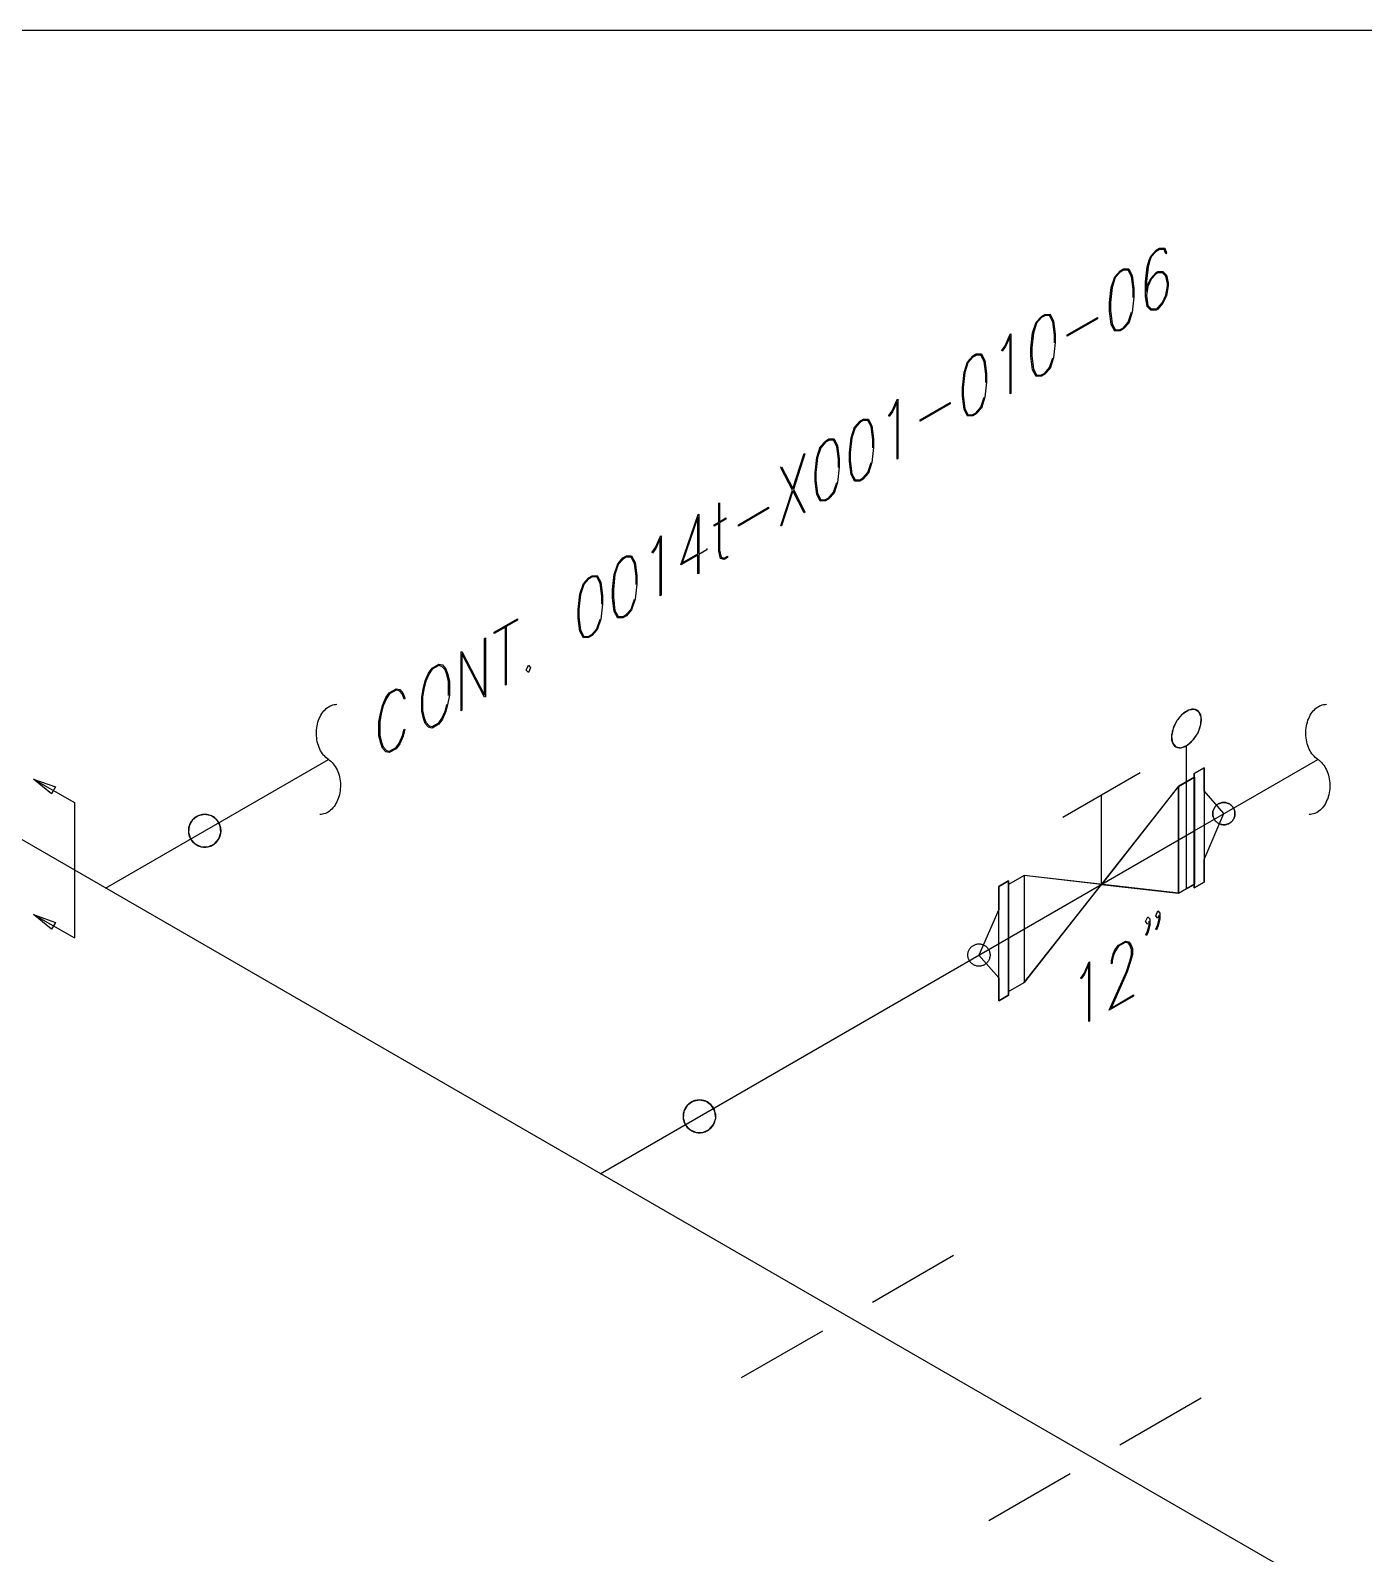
# Model space of a CAD drawing. Extents: x 0 to 17.2, y 0.1 to 11.3.
# Drawn here: x 2.386 to 4.707, y 8.515 to 11.167 of the extents above; entities that cross this region are included whole.
import ezdxf

# ---------------------------------------------------------------- set-up
doc = ezdxf.new("R2010")
doc.units = 0
for name, color, linetype in [('3', 1, 'CONTINUOUS'), ('BORDER', 3, 'CONTINUOUS'), ('COMP', 1, 'CONTINUOUS'), ('Continuation', 7, 'CONTINUOUS'), ('DL', 20, 'CONTINUOUS'), ('FITTINGS', 4, 'CONTINUOUS'), ('PIPE', 7, 'CONTINUOUS'), ('PIPE-ANNO', 150, 'CONTINUOUS'), ('TEXT', 7, 'CONTINUOUS'), ('UNAS.PIPE', 251, 'CONTINUOUS'), ('Welds', 7, 'CONTINUOUS')]:
    doc.layers.add(name, color=color, linetype=linetype)

msp = doc.modelspace()

# ---------------------------------------------------------------- linework, layer by layer
at = {"layer": '3'}
msp.add_lwpolyline([(4.0571, 9.5571), (4.057, 9.5558), (4.0569, 9.5544), (4.0566, 9.5531), (4.0563, 9.5518), (4.0559, 9.5505), (4.0554, 9.5492), (4.0548, 9.548), (4.0541, 9.5468), (4.0534, 9.5457), (4.0525, 9.5446), (4.0516, 9.5436), (4.0507, 9.5427), (4.0496, 9.5418), (4.0485, 9.541), (4.0474, 9.5403), (4.0462, 9.5397), (4.0449, 9.5391), (4.0437, 9.5387), (4.0424, 9.5383), (4.041, 9.538), (4.0397, 9.5378), (4.0384, 9.5377), (4.037, 9.5377), (4.0356, 9.5378), (4.0343, 9.538), (4.033, 9.5383), (4.0317, 9.5387), (4.0304, 9.5391), (4.0292, 9.5397), (4.028, 9.5403), (4.0268, 9.541), (4.0257, 9.5418), (4.0247, 9.5427), (4.0237, 9.5436), (4.0228, 9.5446), (4.022, 9.5457), (4.0212, 9.5468), (4.0205, 9.548), (4.02, 9.5492), (4.0194, 9.5505), (4.019, 9.5518), (4.0187, 9.5531), (4.0185, 9.5544), (4.0183, 9.5571), (4.0183, 9.5571), (4.0183, 9.5585), (4.0185, 9.5598), (4.0187, 9.5611), (4.019, 9.5625), (4.0194, 9.5637), (4.02, 9.565), (4.0205, 9.5662), (4.0212, 9.5674), (4.022, 9.5685), (4.0228, 9.5696), (4.0237, 9.5706), (4.0247, 9.5715), (4.0257, 9.5724), (4.0268, 9.5732), (4.028, 9.5739), (4.0292, 9.5745), (4.0304, 9.5751), (4.0317, 9.5756), (4.033, 9.5759), (4.0343, 9.5762), (4.0356, 9.5764), (4.037, 9.5765), (4.0384, 9.5765), (4.0397, 9.5764), (4.041, 9.5762), (4.0424, 9.5759), (4.0437, 9.5756), (4.0449, 9.5751), (4.0462, 9.5745), (4.0474, 9.5739), (4.0485, 9.5732), (4.0496, 9.5724), (4.0507, 9.5715), (4.0516, 9.5706), (4.0525, 9.5696), (4.0534, 9.5685), (4.0541, 9.5674), (4.0548, 9.5662), (4.0554, 9.565), (4.0559, 9.5637), (4.0563, 9.5625), (4.0566, 9.5611), (4.0569, 9.5598), (4.0571, 9.5571)], dxfattribs=at)
at = {"layer": 'BORDER'}
msp.add_lwpolyline([(0.1692, 0.2247), (17.0808, 0.2247), (17.0808, 11.1675), (0.1692, 11.1675), (0.1692, 0.2247)], dxfattribs=at)
at = {"layer": 'COMP'}
for points in [[(4.0377, 9.5571), (4.0722, 9.5173), (4.0722, 9.4775), (4.0894, 9.4874), (4.0894, 9.6865), (4.0722, 9.6766), (4.0722, 9.6367), (4.0377, 9.5571)], [(4.0894, 9.6865), (4.0894, 9.4874), (4.0722, 9.4775), (4.0722, 9.6766), (4.0894, 9.6865)], [(4.0722, 9.6367), (4.0377, 9.5571), (4.0722, 9.5173)]]:
    msp.add_lwpolyline(points, dxfattribs=at)
at = {"layer": 'Continuation'}
for points in [[(4.3309, 10.7219), (4.3371, 10.7356), (4.3461, 10.7459), (4.3492, 10.7477), (4.3582, 10.7478), (4.3643, 10.7412), (4.3673, 10.7279), (4.3673, 10.7227), (4.3643, 10.706), (4.3582, 10.6923), (4.3492, 10.6822), (4.3461, 10.6805), (4.3371, 10.6801), (4.3309, 10.6867), (4.328, 10.7049), (4.328, 10.7296), (4.3309, 10.7558), (4.3339, 10.7676), (4.3371, 10.7746), (4.3461, 10.7848), (4.3521, 10.7883), (4.3613, 10.7885), (4.3643, 10.7802), (4.3631, 10.7783), (4.3602, 10.786), (4.3519, 10.7859), (4.3462, 10.7826), (4.3377, 10.773), (4.3351, 10.7669), (4.3322, 10.7558), (4.3293, 10.73), (4.3293, 10.7126)], [(4.3046, 10.6766), (4.2985, 10.6579), (4.2894, 10.6477), (4.2834, 10.6443), (4.2743, 10.6439), (4.2682, 10.6555), (4.2653, 10.6784), (4.2653, 10.6934), (4.2682, 10.7197), (4.2743, 10.7383), (4.2834, 10.7486), (4.2894, 10.7521), (4.2985, 10.7523), (4.3046, 10.7407), (4.3075, 10.7178), (4.3075, 10.7028), (4.3046, 10.6766)], [(4.3062, 10.7024), (4.3062, 10.7167), (4.3033, 10.7391), (4.2977, 10.7499), (4.2893, 10.7497), (4.2836, 10.7465), (4.2752, 10.7369), (4.2695, 10.7196), (4.2666, 10.6938), (4.2666, 10.6796), (4.2695, 10.6571), (4.2752, 10.6463), (4.2836, 10.6465), (4.2893, 10.6498), (4.2977, 10.6593), (4.3033, 10.6766)], [(4.3293, 10.7058), (4.3321, 10.6886), (4.3377, 10.6824), (4.3462, 10.6827), (4.349, 10.6843), (4.3575, 10.6939), (4.3631, 10.7065), (4.366, 10.7223), (4.366, 10.7268), (4.3631, 10.7394), (4.3575, 10.7455), (4.349, 10.7453), (4.3462, 10.7437), (4.3377, 10.734), (4.3321, 10.7215), (4.3293, 10.7058)], [(4.1676, 10.5975), (4.1615, 10.5788), (4.1524, 10.5686), (4.1464, 10.5652), (4.1373, 10.5648), (4.1312, 10.5764), (4.1283, 10.5993), (4.1283, 10.6143), (4.1312, 10.6406), (4.1373, 10.6592), (4.1464, 10.6695), (4.1524, 10.673), (4.1615, 10.6732), (4.1676, 10.6616), (4.1705, 10.6387), (4.1705, 10.6237), (4.1676, 10.5975)], [(4.1692, 10.6233), (4.1692, 10.6376), (4.1663, 10.66), (4.1607, 10.6708), (4.1522, 10.6706), (4.1466, 10.6674), (4.1381, 10.6578), (4.1325, 10.6405), (4.1296, 10.6147), (4.1296, 10.6005), (4.1325, 10.578), (4.1381, 10.5672), (4.1466, 10.5674), (4.1522, 10.5706), (4.1607, 10.5802), (4.1663, 10.5975)], [(4.1916, 10.6372), (4.2442, 10.6675), (4.2442, 10.6653), (4.1916, 10.6349), (4.1916, 10.6372)], [(4.0932, 10.5354), (4.0919, 10.5346), (4.0919, 10.6343), (4.0842, 10.6169), (4.0783, 10.6087), (4.0776, 10.6102), (4.0834, 10.6184), (4.0923, 10.6383), (4.0932, 10.6388), (4.0932, 10.5354)], [(4.0481, 10.5285), (4.042, 10.5098), (4.0329, 10.4996), (4.0269, 10.4962), (4.0178, 10.4958), (4.0117, 10.5074), (4.0088, 10.5303), (4.0088, 10.5453), (4.0117, 10.5716), (4.0178, 10.5902), (4.0269, 10.6005), (4.0329, 10.604), (4.042, 10.6042), (4.0481, 10.5926), (4.051, 10.5697), (4.051, 10.5547), (4.0481, 10.5285)], [(4.0497, 10.5543), (4.0497, 10.5686), (4.0468, 10.591), (4.0412, 10.6018), (4.0327, 10.6016), (4.0271, 10.5984), (4.0186, 10.5888), (4.013, 10.5715), (4.0101, 10.5457), (4.0101, 10.5315), (4.013, 10.509), (4.0186, 10.4982), (4.0271, 10.4984), (4.0327, 10.5017), (4.0412, 10.5112), (4.0468, 10.5285)], [(3.8965, 10.4218), (3.8951, 10.421), (3.8951, 10.5207), (3.8874, 10.5033), (3.8815, 10.4951), (3.8808, 10.4966), (3.8866, 10.5048), (3.8955, 10.5247), (3.8965, 10.5252), (3.8965, 10.4218)], [(3.9351, 10.4891), (3.9877, 10.5194), (3.9877, 10.5172), (3.9351, 10.4869), (3.9351, 10.4891)], [(3.8513, 10.4149), (3.8452, 10.3962), (3.8361, 10.386), (3.8301, 10.3826), (3.821, 10.3822), (3.8149, 10.3938), (3.812, 10.4167), (3.812, 10.4317), (3.8149, 10.458), (3.821, 10.4766), (3.8301, 10.4869), (3.8361, 10.4904), (3.8452, 10.4906), (3.8513, 10.479), (3.8542, 10.4561), (3.8542, 10.4411), (3.8513, 10.4149)], [(3.8529, 10.4407), (3.8529, 10.455), (3.85, 10.4774), (3.8444, 10.4882), (3.836, 10.488), (3.8303, 10.4848), (3.8219, 10.4752), (3.8162, 10.4579), (3.8134, 10.4321), (3.8134, 10.4179), (3.8162, 10.3954), (3.8219, 10.3846), (3.8303, 10.3848), (3.836, 10.3881), (3.8444, 10.3976), (3.85, 10.4149)], [(3.7916, 10.3804), (3.7855, 10.3617), (3.7764, 10.3515), (3.7704, 10.3481), (3.7613, 10.3477), (3.7552, 10.3594), (3.7523, 10.3822), (3.7523, 10.3972), (3.7552, 10.4235), (3.7613, 10.4421), (3.7704, 10.4524), (3.7764, 10.4559), (3.7855, 10.4561), (3.7916, 10.4445), (3.7945, 10.4216), (3.7945, 10.4066), (3.7916, 10.3804)], [(3.7932, 10.4062), (3.7932, 10.4205), (3.7902, 10.4429), (3.7847, 10.4537), (3.7762, 10.4535), (3.7706, 10.4503), (3.7621, 10.4407), (3.7565, 10.4234), (3.7536, 10.3976), (3.7536, 10.3834), (3.7565, 10.3609), (3.7621, 10.3501), (3.7706, 10.3503), (3.7762, 10.3536), (3.7847, 10.3631), (3.7902, 10.3804)], [(3.7335, 10.3273), (3.7136, 10.3654), (3.6938, 10.3044), (3.6926, 10.3047), (3.7128, 10.367), (3.6926, 10.4058), (3.6938, 10.4076), (3.7136, 10.3694), (3.7335, 10.4306), (3.7347, 10.4301), (3.7145, 10.3678), (3.7347, 10.329), (3.7335, 10.3273)], [(3.5636, 10.2649), (3.5636, 10.2627), (3.5497, 10.2546), (3.5497, 10.2216), (3.5483, 10.2208), (3.5483, 10.2538), (3.5184, 10.2366), (3.5486, 10.3244), (3.5497, 10.325), (3.5497, 10.2569)], [(3.5483, 10.2561), (3.5483, 10.3196), (3.5211, 10.2404), (3.5483, 10.2561)], [(3.6, 10.2497), (3.594, 10.2462), (3.5877, 10.2476), (3.5847, 10.2612), (3.5847, 10.3089), (3.5766, 10.3043), (3.5766, 10.3064), (3.5847, 10.3111), (3.5847, 10.3441), (3.586, 10.3449), (3.586, 10.3119), (3.5971, 10.3183), (3.5971, 10.3161), (3.586, 10.3097), (3.586, 10.2622), (3.5889, 10.2499), (3.5943, 10.2485), (3.6, 10.2518), (3.6, 10.2497)], [(3.6188, 10.3065), (3.6714, 10.3369), (3.6714, 10.3346), (3.6188, 10.3043), (3.6188, 10.3065)], [(3.4841, 10.1837), (3.4827, 10.1829), (3.4827, 10.2826), (3.475, 10.2652), (3.4691, 10.257), (3.4684, 10.2585), (3.4742, 10.2667), (3.4831, 10.2866), (3.4841, 10.2871), (3.4841, 10.1837)], [(3.4389, 10.1768), (3.4328, 10.1581), (3.4237, 10.1479), (3.4177, 10.1445), (3.4086, 10.1441), (3.4025, 10.1557), (3.3996, 10.1786), (3.3996, 10.1936), (3.4025, 10.2199), (3.4086, 10.2385), (3.4177, 10.2488), (3.4237, 10.2523), (3.4328, 10.2525), (3.4389, 10.2409), (3.4418, 10.218), (3.4418, 10.203), (3.4389, 10.1768)], [(3.4405, 10.2026), (3.4405, 10.2169), (3.4376, 10.2393), (3.432, 10.2501), (3.4236, 10.2499), (3.4179, 10.2467), (3.4095, 10.2371), (3.4038, 10.2198), (3.401, 10.194), (3.401, 10.1798), (3.4038, 10.1573), (3.4095, 10.1465), (3.4179, 10.1467), (3.4236, 10.15), (3.432, 10.1595), (3.4376, 10.1768)], [(3.3792, 10.1423), (3.3731, 10.1236), (3.364, 10.1134), (3.358, 10.11), (3.3489, 10.1096), (3.3428, 10.1212), (3.3399, 10.1441), (3.3399, 10.1591), (3.3428, 10.1854), (3.3489, 10.204), (3.358, 10.2143), (3.364, 10.2178), (3.3731, 10.218), (3.3792, 10.2064), (3.3821, 10.1835), (3.3821, 10.1685), (3.3792, 10.1423)], [(3.3808, 10.1681), (3.3808, 10.1824), (3.3778, 10.2048), (3.3723, 10.2156), (3.3638, 10.2154), (3.3582, 10.2122), (3.3497, 10.2026), (3.3441, 10.1853), (3.3412, 10.1595), (3.3412, 10.1453), (3.3441, 10.1228), (3.3497, 10.112), (3.3582, 10.1122), (3.3638, 10.1155), (3.3723, 10.125), (3.3778, 10.1423)], [(3.2131, 10.0273), (3.2131, 10.1284), (3.1933, 10.117), (3.1933, 10.1193), (3.2343, 10.1429), (3.2343, 10.1406), (3.2145, 10.1292), (3.2145, 10.0281), (3.2131, 10.0273)], [(3.1781, 10.0071), (3.1766, 10.0062), (3.1371, 10.0821), (3.1371, 9.9834), (3.1358, 9.9827), (3.1358, 10.085), (3.1373, 10.0858), (3.1767, 10.0099), (3.1767, 10.1086), (3.1781, 10.1093), (3.1781, 10.0071)], [(3.1124, 9.9931), (3.1094, 9.9814), (3.1034, 9.9679), (3.0973, 9.9595), (3.0853, 9.9525), (3.0792, 9.9539), (3.0732, 9.9604), (3.0703, 9.9688), (3.0673, 9.982), (3.0673, 10.0065), (3.0703, 10.0232), (3.0732, 10.0349), (3.0792, 10.0483), (3.0853, 10.0569), (3.0973, 10.0638), (3.1034, 10.0623), (3.1094, 10.0558), (3.1124, 10.0474), (3.1154, 10.0343), (3.1154, 10.0097), (3.1124, 9.9931)], [(3.114, 10.0092), (3.114, 10.0333), (3.1112, 10.0459), (3.1083, 10.0537), (3.1026, 10.0599), (3.097, 10.0614), (3.0857, 10.0549), (3.08, 10.0469), (3.0744, 10.0341), (3.0714, 10.023), (3.0686, 10.007), (3.0686, 9.983), (3.0714, 9.9703), (3.0744, 9.9625), (3.08, 9.9563), (3.0857, 9.9549), (3.097, 9.9614), (3.1026, 9.9693), (3.1083, 9.9821), (3.1112, 9.9932)], [(3.2531, 10.049), (3.2493, 10.0531), (3.2531, 10.0617), (3.257, 10.0575), (3.2531, 10.049)], [(3.038, 9.95), (3.035, 9.9384), (3.0291, 9.925), (3.0229, 9.9165), (3.0109, 9.9096), (3.0048, 9.911), (2.9988, 9.9175), (2.9959, 9.9259), (2.9929, 9.939), (2.9929, 9.9636), (2.9959, 9.9802), (2.9988, 9.9919), (3.0048, 10.0054), (3.0109, 10.0139), (3.0229, 10.0209), (3.0291, 10.0194), (3.035, 10.0129), (3.038, 10.0046), (3.0368, 10.0029), (3.0339, 10.0108), (3.0282, 10.017), (3.0226, 10.0185), (3.0113, 10.0119), (3.0057, 10.004), (3, 9.9912), (2.9971, 9.9801), (2.9943, 9.9641), (2.9943, 9.9401), (2.9971, 9.9273), (3, 9.9196), (3.0057, 9.9134), (3.0113, 9.9119), (3.0226, 9.9185), (3.0282, 9.9264), (3.0339, 9.9392), (3.0368, 9.9504), (3.038, 9.95)]]:
    msp.add_lwpolyline(points, dxfattribs=at)
at = {"layer": 'DL'}
for points in [[(2.4293, 9.8498), (2.4223, 9.8377), (2.3913, 9.8636), (2.4293, 9.8498)], [(2.3913, 9.8636), (2.4625, 9.8225)], [(2.4625, 9.8225), (2.4625, 9.5868)], [(2.4293, 9.614), (2.4223, 9.6019), (2.3913, 9.6279), (2.4293, 9.614)], [(2.3913, 9.6279), (2.4625, 9.5868)]]:
    msp.add_lwpolyline(points, dxfattribs=at)
at = {"layer": 'FITTINGS'}
for points in [[(4.3806, 9.9198), (4.3819, 9.9191), (4.3834, 9.9186), (4.3848, 9.9183), (4.3864, 9.9181), (4.388, 9.9181), (4.3897, 9.9182), (4.3914, 9.9185), (4.3932, 9.919), (4.3949, 9.9196), (4.3967, 9.9204), (4.3986, 9.9214), (4.4004, 9.9225), (4.4022, 9.9237), (4.404, 9.925), (4.4057, 9.9265), (4.4075, 9.9281), (4.4092, 9.9299), (4.4108, 9.9317), (4.4124, 9.9336), (4.4139, 9.9357), (4.4154, 9.9378), (4.4167, 9.9399), (4.418, 9.9422), (4.4192, 9.9444), (4.4203, 9.9467), (4.4213, 9.9491), (4.4222, 9.9514), (4.4229, 9.9537), (4.4236, 9.9561), (4.4241, 9.9584), (4.4245, 9.9607), (4.4248, 9.9629), (4.425, 9.9651), (4.425, 9.9672), (4.4249, 9.9692), (4.4247, 9.9712), (4.4243, 9.973), (4.4239, 9.9748), (4.4233, 9.9764), (4.4226, 9.978), (4.4218, 9.9793), (4.4208, 9.9806), (4.4198, 9.9817), (4.4186, 9.9827), (4.4174, 9.9835), (4.4161, 9.9842), (4.4147, 9.9847), (4.4132, 9.985), (4.4116, 9.9852), (4.41, 9.9852), (4.4083, 9.9851), (4.4066, 9.9848), (4.4049, 9.9843), (4.4031, 9.9837), (4.4013, 9.9829), (4.3995, 9.9819), (4.3976, 9.9809), (4.3958, 9.9796), (4.394, 9.9783), (4.3923, 9.9768), (4.3905, 9.9752), (4.3888, 9.9734), (4.3872, 9.9716), (4.3856, 9.9697), (4.3841, 9.9676), (4.3826, 9.9655), (4.3813, 9.9634), (4.38, 9.9612), (4.3788, 9.9589), (4.3777, 9.9566), (4.3767, 9.9542), (4.3758, 9.9519), (4.3751, 9.9496), (4.3744, 9.9472), (4.3739, 9.9449), (4.3735, 9.9426), (4.3732, 9.9404), (4.373, 9.9382), (4.373, 9.9361), (4.3731, 9.9341), (4.3733, 9.9321), (4.3737, 9.9303), (4.3741, 9.9285), (4.3747, 9.9269), (4.3754, 9.9254), (4.3763, 9.924), (4.3772, 9.9227), (4.3782, 9.9216), (4.3806, 9.9198)], [(4.3806, 9.9198), (4.3897, 9.9182), (4.4004, 9.9225), (4.4108, 9.9317), (4.4192, 9.9444), (4.4241, 9.9584), (4.4247, 9.9712), (4.4208, 9.9806), (4.4132, 9.985), (4.4031, 9.9837), (4.3923, 9.9768), (4.3826, 9.9655), (4.3758, 9.9519), (4.373, 9.9382), (4.3747, 9.9269), (4.3806, 9.9198)], [(4.399, 9.6725), (4.399, 9.9216)], [(4.3182, 9.8745), (4.1836, 9.7968)], [(4.0894, 9.4937), (4.1163, 9.5093), (4.2509, 9.6802), (4.3855, 9.6647), (4.4125, 9.6802), (4.4125, 9.8668), (4.3855, 9.8512), (4.2509, 9.6802), (4.1163, 9.6958), (4.0894, 9.6802), (4.0894, 9.4937)], [(4.3855, 9.8512), (4.1163, 9.5093)], [(4.385, 9.8509), (4.413, 9.8671), (4.413, 9.6805), (4.385, 9.6644), (4.385, 9.8509), (4.385, 9.8509)], [(4.385, 9.6644), (4.385, 9.8509)], [(4.3855, 9.8512), (4.3855, 9.6647)], [(4.4125, 9.8668), (4.4125, 9.6802)], [(4.413, 9.6805), (4.413, 9.8671)], [(4.2509, 9.6802), (4.2509, 9.8357)], [(4.1163, 9.6958), (4.1163, 9.5093)], [(4.3855, 9.6647), (4.1163, 9.6958)], [(4.0894, 9.6802), (4.0894, 9.4937)], [(3.8523, 8.9527), (3.9936, 9.0343)], [(3.6242, 8.821), (3.7656, 8.9026)], [(4.283, 8.704), (4.4244, 8.7856)], [(4.055, 8.5723), (4.1964, 8.6539)]]:
    msp.add_lwpolyline(points, dxfattribs=at)
at = {"layer": 'PIPE'}
for points in [[(1.6545, 10.1715), (14.4336, 2.7935)], [(2.5164, 9.6736), (2.6894, 9.7735)], [(3.3779, 9.1762), (4.4125, 9.7735)]]:
    msp.add_lwpolyline(points, dxfattribs=at)
at = {"layer": 'PIPE-ANNO'}
for points in [[(2.9048, 9.8979), (2.9026, 9.8994), (2.9004, 9.9012), (2.8984, 9.9032), (2.8964, 9.9054), (2.8946, 9.9077), (2.8929, 9.9103), (2.8913, 9.913), (2.8898, 9.9158), (2.8885, 9.9188), (2.8874, 9.9219), (2.8864, 9.9251), (2.8855, 9.9284), (2.8849, 9.9318), (2.8844, 9.9353), (2.884, 9.9387), (2.8839, 9.9422), (2.8839, 9.9457), (2.8841, 9.9492), (2.8845, 9.9527), (2.885, 9.9561), (2.8857, 9.9595), (2.8866, 9.9628), (2.8876, 9.966), (2.8888, 9.969), (2.8902, 9.972), (2.8916, 9.9748), (2.8933, 9.9775), (2.895, 9.98), (2.8969, 9.9823), (2.8989, 9.9844), (2.9009, 9.9864), (2.9031, 9.9881), (2.9054, 9.9896), (2.9077, 9.9909), (2.9101, 9.992), (2.9125, 9.9928), (2.915, 9.9934), (2.9174, 9.9937), (2.9196, 9.9938)], [(4.6278, 9.8979), (4.6256, 9.8994), (4.6235, 9.9012), (4.6214, 9.9032), (4.6195, 9.9054), (4.6176, 9.9077), (4.6159, 9.9103), (4.6143, 9.913), (4.6129, 9.9158), (4.6116, 9.9188), (4.6104, 9.9219), (4.6094, 9.9251), (4.6086, 9.9284), (4.6079, 9.9318), (4.6074, 9.9353), (4.6071, 9.9387), (4.6069, 9.9422), (4.6069, 9.9457), (4.6071, 9.9492), (4.6075, 9.9527), (4.6081, 9.9561), (4.6088, 9.9595), (4.6096, 9.9628), (4.6107, 9.966), (4.6119, 9.969), (4.6132, 9.972), (4.6147, 9.9748), (4.6163, 9.9775), (4.6181, 9.98), (4.6199, 9.9823), (4.6219, 9.9844), (4.624, 9.9864), (4.6262, 9.9881), (4.6284, 9.9896), (4.6307, 9.9909), (4.6331, 9.992), (4.6355, 9.9928), (4.638, 9.9934), (4.6405, 9.9937), (4.6427, 9.9938)], [(2.9048, 9.8979), (2.907, 9.8963), (2.9092, 9.8945), (2.9112, 9.8925), (2.9132, 9.8903), (2.915, 9.888), (2.9168, 9.8854), (2.9183, 9.8827), (2.9198, 9.8799), (2.9211, 9.8769), (2.9223, 9.8738), (2.9233, 9.8706), (2.9241, 9.8673), (2.9248, 9.8639), (2.9253, 9.8604), (2.9256, 9.857), (2.9257, 9.8535), (2.9257, 9.85), (2.9255, 9.8465), (2.9251, 9.843), (2.9246, 9.8396), (2.9239, 9.8362), (2.923, 9.8329), (2.922, 9.8297), (2.9208, 9.8267), (2.9195, 9.8237), (2.918, 9.8209), (2.9163, 9.8182), (2.9146, 9.8157), (2.9127, 9.8134), (2.9108, 9.8113), (2.9087, 9.8093), (2.9065, 9.8076), (2.9042, 9.8061), (2.9019, 9.8048), (2.8995, 9.8037), (2.8971, 9.8029), (2.8947, 9.8023), (2.8922, 9.802), (2.89, 9.8019)], [(4.6278, 9.8979), (4.6301, 9.8963), (4.6322, 9.8945), (4.6343, 9.8925), (4.6362, 9.8903), (4.6381, 9.888), (4.6398, 9.8854), (4.6414, 9.8827), (4.6428, 9.8799), (4.6441, 9.8769), (4.6453, 9.8738), (4.6463, 9.8706), (4.6471, 9.8673), (4.6478, 9.8639), (4.6483, 9.8604), (4.6486, 9.857), (4.6488, 9.8535), (4.6488, 9.85), (4.6486, 9.8465), (4.6482, 9.843), (4.6476, 9.8396), (4.6469, 9.8362), (4.6461, 9.8329), (4.645, 9.8297), (4.6438, 9.8267), (4.6425, 9.8237), (4.641, 9.8209), (4.6394, 9.8182), (4.6376, 9.8157), (4.6358, 9.8134), (4.6338, 9.8113), (4.6317, 9.8093), (4.6295, 9.8076), (4.6273, 9.8061), (4.625, 9.8048), (4.6226, 9.8037), (4.6202, 9.8029), (4.6177, 9.8023), (4.6152, 9.802), (4.613, 9.8019)]]:
    msp.add_lwpolyline(points, dxfattribs=at)
at = {"layer": 'TEXT'}
for points in [[(4.3516, 9.6263), (4.3493, 9.6212), (4.3455, 9.6255), (4.3493, 9.6341), (4.3529, 9.6302), (4.3529, 9.6197), (4.3499, 9.6078), (4.3469, 9.6011), (4.3459, 9.6022), (4.3488, 9.6085), (4.3516, 9.6195), (4.3516, 9.6263)], [(4.3318, 9.6111), (4.328, 9.6153), (4.3318, 9.6239), (4.3354, 9.62), (4.3354, 9.6096), (4.3324, 9.5977), (4.3294, 9.5909), (4.3284, 9.5921), (4.3312, 9.5984), (4.334, 9.6093), (4.334, 9.6162)], [(4.2685, 9.542), (4.2685, 9.5472), (4.2714, 9.5591), (4.2745, 9.566), (4.2807, 9.5745), (4.2927, 9.5814), (4.2987, 9.5799), (4.3018, 9.5766), (4.3049, 9.5682), (4.3049, 9.5578), (4.3018, 9.5461), (4.2959, 9.528), (4.2678, 9.4648), (4.3071, 9.4875), (4.3071, 9.4854), (4.2646, 9.4609), (4.2949, 9.5287), (4.3007, 9.5465), (4.3035, 9.5577), (4.3035, 9.5669), (4.3007, 9.5745), (4.2979, 9.5776), (4.2923, 9.579), (4.281, 9.5725), (4.2754, 9.5645), (4.2726, 9.5583), (4.2698, 9.5474), (4.2698, 9.5428), (4.2685, 9.542)], [(4.2305, 9.4422), (4.2291, 9.4414), (4.2291, 9.541), (4.2215, 9.5236), (4.2156, 9.5154), (4.2149, 9.5169), (4.2207, 9.5251), (4.2295, 9.545), (4.2305, 9.5455), (4.2305, 9.4422)]]:
    msp.add_lwpolyline(points, dxfattribs=at)
at = {"layer": 'UNAS.PIPE'}
for points in [[(2.6894, 9.7735), (2.9048, 9.8979)], [(4.4125, 9.7735), (4.6278, 9.8979)], [(4.4642, 9.8034), (4.4297, 9.8432), (4.4297, 9.883), (4.4125, 9.873), (4.4125, 9.674), (4.4297, 9.6839), (4.4297, 9.7237), (4.4642, 9.8034)], [(4.4125, 9.674), (4.4125, 9.873), (4.4297, 9.883), (4.4297, 9.6839), (4.4125, 9.674)], [(4.4297, 9.7237), (4.4642, 9.8034), (4.4297, 9.8432)], [(4.4448, 9.8034), (4.4448, 9.8047), (4.445, 9.8061), (4.4452, 9.8074), (4.4455, 9.8087), (4.446, 9.81), (4.4465, 9.8113), (4.4471, 9.8125), (4.4477, 9.8136), (4.4485, 9.8148), (4.4493, 9.8158), (4.4502, 9.8168), (4.4512, 9.8178), (4.4523, 9.8186), (4.4533, 9.8194), (4.4545, 9.8202), (4.4557, 9.8208), (4.4569, 9.8213), (4.4582, 9.8218), (4.4595, 9.8222), (4.4608, 9.8225), (4.4622, 9.8227), (4.4635, 9.8228), (4.4649, 9.8228), (4.4662, 9.8227), (4.4676, 9.8225), (4.4689, 9.8222), (4.4702, 9.8218), (4.4715, 9.8213), (4.4727, 9.8208), (4.4739, 9.8202), (4.475, 9.8194), (4.4761, 9.8186), (4.4772, 9.8178), (4.4781, 9.8168), (4.4791, 9.8158), (4.4799, 9.8148), (4.4806, 9.8136), (4.4813, 9.8125), (4.4819, 9.8113), (4.4824, 9.81), (4.4828, 9.8087), (4.4832, 9.8074), (4.4834, 9.8061), (4.4836, 9.8034), (4.4835, 9.802), (4.4834, 9.8007), (4.4832, 9.7993), (4.4828, 9.798), (4.4824, 9.7967), (4.4819, 9.7955), (4.4813, 9.7943), (4.4806, 9.7931), (4.4799, 9.792), (4.4791, 9.7909), (4.4781, 9.7899), (4.4772, 9.7889), (4.4761, 9.7881), (4.475, 9.7873), (4.4739, 9.7866), (4.4727, 9.7859), (4.4715, 9.7854), (4.4702, 9.7849), (4.4689, 9.7845), (4.4676, 9.7843), (4.4662, 9.7841), (4.4649, 9.784), (4.4635, 9.784), (4.4622, 9.7841), (4.4608, 9.7843), (4.4595, 9.7845), (4.4582, 9.7849), (4.4569, 9.7854), (4.4557, 9.7859), (4.4545, 9.7866), (4.4533, 9.7873), (4.4523, 9.7881), (4.4512, 9.7889), (4.4502, 9.7899), (4.4493, 9.7909), (4.4485, 9.792), (4.4477, 9.7931), (4.4471, 9.7943), (4.4465, 9.7955), (4.446, 9.7967), (4.4455, 9.798), (4.4452, 9.7993), (4.445, 9.8007), (4.4448, 9.8034)], [(4.4836, 9.8034), (4.4835, 9.8047), (4.4834, 9.8061), (4.4832, 9.8074), (4.4828, 9.8087), (4.4824, 9.81), (4.4819, 9.8113), (4.4813, 9.8125), (4.4806, 9.8136), (4.4799, 9.8148), (4.4791, 9.8158), (4.4781, 9.8168), (4.4772, 9.8178), (4.4761, 9.8186), (4.475, 9.8194), (4.4739, 9.8202), (4.4727, 9.8208), (4.4715, 9.8213), (4.4702, 9.8218), (4.4689, 9.8222), (4.4676, 9.8225), (4.4662, 9.8227), (4.4649, 9.8228), (4.4635, 9.8228), (4.4622, 9.8227), (4.4608, 9.8225), (4.4595, 9.8222), (4.4582, 9.8218), (4.4569, 9.8213), (4.4557, 9.8208), (4.4545, 9.8202), (4.4533, 9.8194), (4.4523, 9.8186), (4.4512, 9.8178), (4.4502, 9.8168), (4.4493, 9.8158), (4.4485, 9.8148), (4.4477, 9.8136), (4.4471, 9.8125), (4.4465, 9.8113), (4.446, 9.81), (4.4455, 9.8087), (4.4452, 9.8074), (4.445, 9.8061), (4.4448, 9.8047), (4.4448, 9.8034), (4.4448, 9.802), (4.445, 9.8007), (4.4452, 9.7993), (4.4455, 9.798), (4.446, 9.7967), (4.4465, 9.7955), (4.4471, 9.7943), (4.4477, 9.7931), (4.4485, 9.792), (4.4493, 9.7909), (4.4502, 9.7899), (4.4512, 9.7889), (4.4523, 9.7881), (4.4533, 9.7873), (4.4545, 9.7866), (4.4557, 9.7859), (4.4569, 9.7854), (4.4582, 9.7849), (4.4595, 9.7845), (4.4608, 9.7843), (4.4622, 9.7841), (4.4635, 9.784), (4.4649, 9.784), (4.4662, 9.7841), (4.4676, 9.7843), (4.4689, 9.7845), (4.4702, 9.7849), (4.4715, 9.7854), (4.4727, 9.7859), (4.4739, 9.7866), (4.475, 9.7873), (4.4761, 9.7881), (4.4772, 9.7889), (4.4781, 9.7899), (4.4791, 9.7909), (4.4799, 9.792), (4.4806, 9.7931), (4.4813, 9.7943), (4.4819, 9.7955), (4.4824, 9.7967), (4.4828, 9.798), (4.4832, 9.7993), (4.4834, 9.8007), (4.4836, 9.8034)]]:
    msp.add_lwpolyline(points, dxfattribs=at)
at = {"layer": 'WELD POINTS'}
for points in [[(2.6648, 9.7593), (2.6658, 9.7576), (2.667, 9.756), (2.6683, 9.7544), (2.6696, 9.753), (2.6711, 9.7517), (2.6727, 9.7505), (2.6743, 9.7494), (2.6761, 9.7484), (2.6778, 9.7475), (2.6797, 9.7467), (2.6816, 9.7461), (2.6835, 9.7456), (2.6855, 9.7453), (2.6874, 9.7451), (2.6894, 9.745), (2.6914, 9.7451), (2.6934, 9.7453), (2.6953, 9.7456), (2.6973, 9.7461), (2.6992, 9.7467), (2.701, 9.7475), (2.7028, 9.7484), (2.7045, 9.7494), (2.7062, 9.7505), (2.7077, 9.7517), (2.7092, 9.753), (2.7106, 9.7544), (2.7119, 9.756), (2.713, 9.7576), (2.7141, 9.7593), (2.715, 9.761), (2.7158, 9.7628), (2.7165, 9.7647), (2.7171, 9.7666), (2.7175, 9.7686), (2.7177, 9.7705), (2.7179, 9.7725), (2.7179, 9.7745), (2.7177, 9.7765), (2.7175, 9.7784), (2.7171, 9.7804), (2.7165, 9.7823), (2.7158, 9.7842), (2.715, 9.786), (2.7141, 9.7877), (2.713, 9.7894), (2.7119, 9.791), (2.7106, 9.7926), (2.7092, 9.794), (2.7077, 9.7953), (2.7062, 9.7965), (2.7045, 9.7977), (2.7028, 9.7986), (2.701, 9.7995), (2.6992, 9.8003), (2.6973, 9.8009), (2.6953, 9.8014), (2.6934, 9.8017), (2.6914, 9.8019), (2.6894, 9.802), (2.6874, 9.8019), (2.6855, 9.8017), (2.6835, 9.8014), (2.6816, 9.8009), (2.6797, 9.8003), (2.6778, 9.7995), (2.6761, 9.7986), (2.6743, 9.7977), (2.6727, 9.7965), (2.6711, 9.7953), (2.6696, 9.794), (2.6683, 9.7926), (2.667, 9.791), (2.6658, 9.7894), (2.6648, 9.7877), (2.6638, 9.786), (2.663, 9.7842), (2.6623, 9.7823), (2.6618, 9.7804), (2.6614, 9.7784), (2.6611, 9.7765), (2.661, 9.7745), (2.661, 9.7725), (2.6611, 9.7705), (2.6614, 9.7686), (2.6618, 9.7666), (2.6623, 9.7647), (2.663, 9.7628), (2.6648, 9.7593)], [(2.6648, 9.7593), (2.6727, 9.7505), (2.6835, 9.7456), (2.6953, 9.7456), (2.7062, 9.7505), (2.7141, 9.7593), (2.7177, 9.7705), (2.7165, 9.7823), (2.7106, 9.7926), (2.701, 9.7995), (2.6894, 9.802), (2.6778, 9.7995), (2.6683, 9.7926), (2.6623, 9.7823), (2.6611, 9.7705), (2.6648, 9.7593)], [(3.5263, 9.2619), (3.5273, 9.2602), (3.5285, 9.2586), (3.5298, 9.257), (3.5312, 9.2556), (3.5326, 9.2543), (3.5342, 9.2531), (3.5359, 9.252), (3.5376, 9.251), (3.5394, 9.2501), (3.5412, 9.2493), (3.5431, 9.2487), (3.545, 9.2482), (3.547, 9.2479), (3.549, 9.2477), (3.5509, 9.2476), (3.5529, 9.2477), (3.5549, 9.2479), (3.5569, 9.2482), (3.5588, 9.2487), (3.5607, 9.2493), (3.5625, 9.2501), (3.5643, 9.251), (3.566, 9.252), (3.5677, 9.2531), (3.5693, 9.2543), (3.5707, 9.2556), (3.5721, 9.257), (3.5734, 9.2586), (3.5746, 9.2602), (3.5756, 9.2619), (3.5765, 9.2636), (3.5774, 9.2654), (3.578, 9.2673), (3.5786, 9.2692), (3.579, 9.2712), (3.5793, 9.2731), (3.5794, 9.2751), (3.5794, 9.2771), (3.5793, 9.2791), (3.579, 9.281), (3.5786, 9.283), (3.578, 9.2849), (3.5774, 9.2868), (3.5765, 9.2886), (3.5756, 9.2903), (3.5746, 9.292), (3.5734, 9.2936), (3.5721, 9.2952), (3.5707, 9.2966), (3.5693, 9.2979), (3.5677, 9.2991), (3.566, 9.3003), (3.5643, 9.3012), (3.5625, 9.3021), (3.5607, 9.3029), (3.5588, 9.3035), (3.5569, 9.304), (3.5549, 9.3043), (3.5529, 9.3045), (3.5509, 9.3046), (3.549, 9.3045), (3.547, 9.3043), (3.545, 9.304), (3.5431, 9.3035), (3.5412, 9.3029), (3.5394, 9.3021), (3.5376, 9.3012), (3.5359, 9.3003), (3.5342, 9.2991), (3.5326, 9.2979), (3.5312, 9.2966), (3.5298, 9.2952), (3.5285, 9.2936), (3.5273, 9.292), (3.5263, 9.2903), (3.5254, 9.2886), (3.5245, 9.2868), (3.5239, 9.2849), (3.5233, 9.283), (3.5229, 9.281), (3.5226, 9.2791), (3.5225, 9.2771), (3.5225, 9.2751), (3.5226, 9.2731), (3.5229, 9.2712), (3.5233, 9.2692), (3.5239, 9.2673), (3.5245, 9.2654), (3.5263, 9.2619)], [(3.5263, 9.2619), (3.5342, 9.2531), (3.545, 9.2482), (3.5569, 9.2482), (3.5677, 9.2531), (3.5756, 9.2619), (3.5793, 9.2731), (3.578, 9.2849), (3.5721, 9.2952), (3.5625, 9.3021), (3.5509, 9.3046), (3.5394, 9.3021), (3.5298, 9.2952), (3.5239, 9.2849), (3.5226, 9.2731), (3.5263, 9.2619)]]:
    msp.add_lwpolyline(points, dxfattribs=at)
at = {"layer": 'Welds'}
msp.add_lwpolyline([(4.0183, 9.5571), (4.0183, 9.5585), (4.0185, 9.5598), (4.0187, 9.5611), (4.019, 9.5625), (4.0194, 9.5637), (4.02, 9.565), (4.0205, 9.5662), (4.0212, 9.5674), (4.022, 9.5685), (4.0228, 9.5696), (4.0237, 9.5706), (4.0247, 9.5715), (4.0257, 9.5724), (4.0268, 9.5732), (4.028, 9.5739), (4.0292, 9.5745), (4.0304, 9.5751), (4.0317, 9.5756), (4.033, 9.5759), (4.0343, 9.5762), (4.0356, 9.5764), (4.037, 9.5765), (4.0384, 9.5765), (4.0397, 9.5764), (4.041, 9.5762), (4.0424, 9.5759), (4.0437, 9.5756), (4.0449, 9.5751), (4.0462, 9.5745), (4.0474, 9.5739), (4.0485, 9.5732), (4.0496, 9.5724), (4.0507, 9.5715), (4.0516, 9.5706), (4.0525, 9.5696), (4.0534, 9.5685), (4.0541, 9.5674), (4.0548, 9.5662), (4.0554, 9.565), (4.0559, 9.5637), (4.0563, 9.5625), (4.0566, 9.5611), (4.0569, 9.5598), (4.057, 9.5585), (4.0571, 9.5571), (4.057, 9.5558), (4.0569, 9.5544), (4.0566, 9.5531), (4.0563, 9.5518), (4.0559, 9.5505), (4.0554, 9.5492), (4.0548, 9.548), (4.0541, 9.5468), (4.0534, 9.5457), (4.0525, 9.5446), (4.0516, 9.5436), (4.0507, 9.5427), (4.0496, 9.5418), (4.0485, 9.541), (4.0474, 9.5403), (4.0462, 9.5397), (4.0449, 9.5391), (4.0437, 9.5387), (4.0424, 9.5383), (4.041, 9.538), (4.0397, 9.5378), (4.0384, 9.5377), (4.037, 9.5377), (4.0356, 9.5378), (4.0343, 9.538), (4.033, 9.5383), (4.0317, 9.5387), (4.0304, 9.5391), (4.0292, 9.5397), (4.028, 9.5403), (4.0268, 9.541), (4.0257, 9.5418), (4.0247, 9.5427), (4.0237, 9.5436), (4.0228, 9.5446), (4.022, 9.5457), (4.0212, 9.5468), (4.0205, 9.548), (4.02, 9.5492), (4.0194, 9.5505), (4.019, 9.5518), (4.0187, 9.5531), (4.0185, 9.5544), (4.0183, 9.5571)], dxfattribs=at)

doc.saveas('drawing.dxf')
